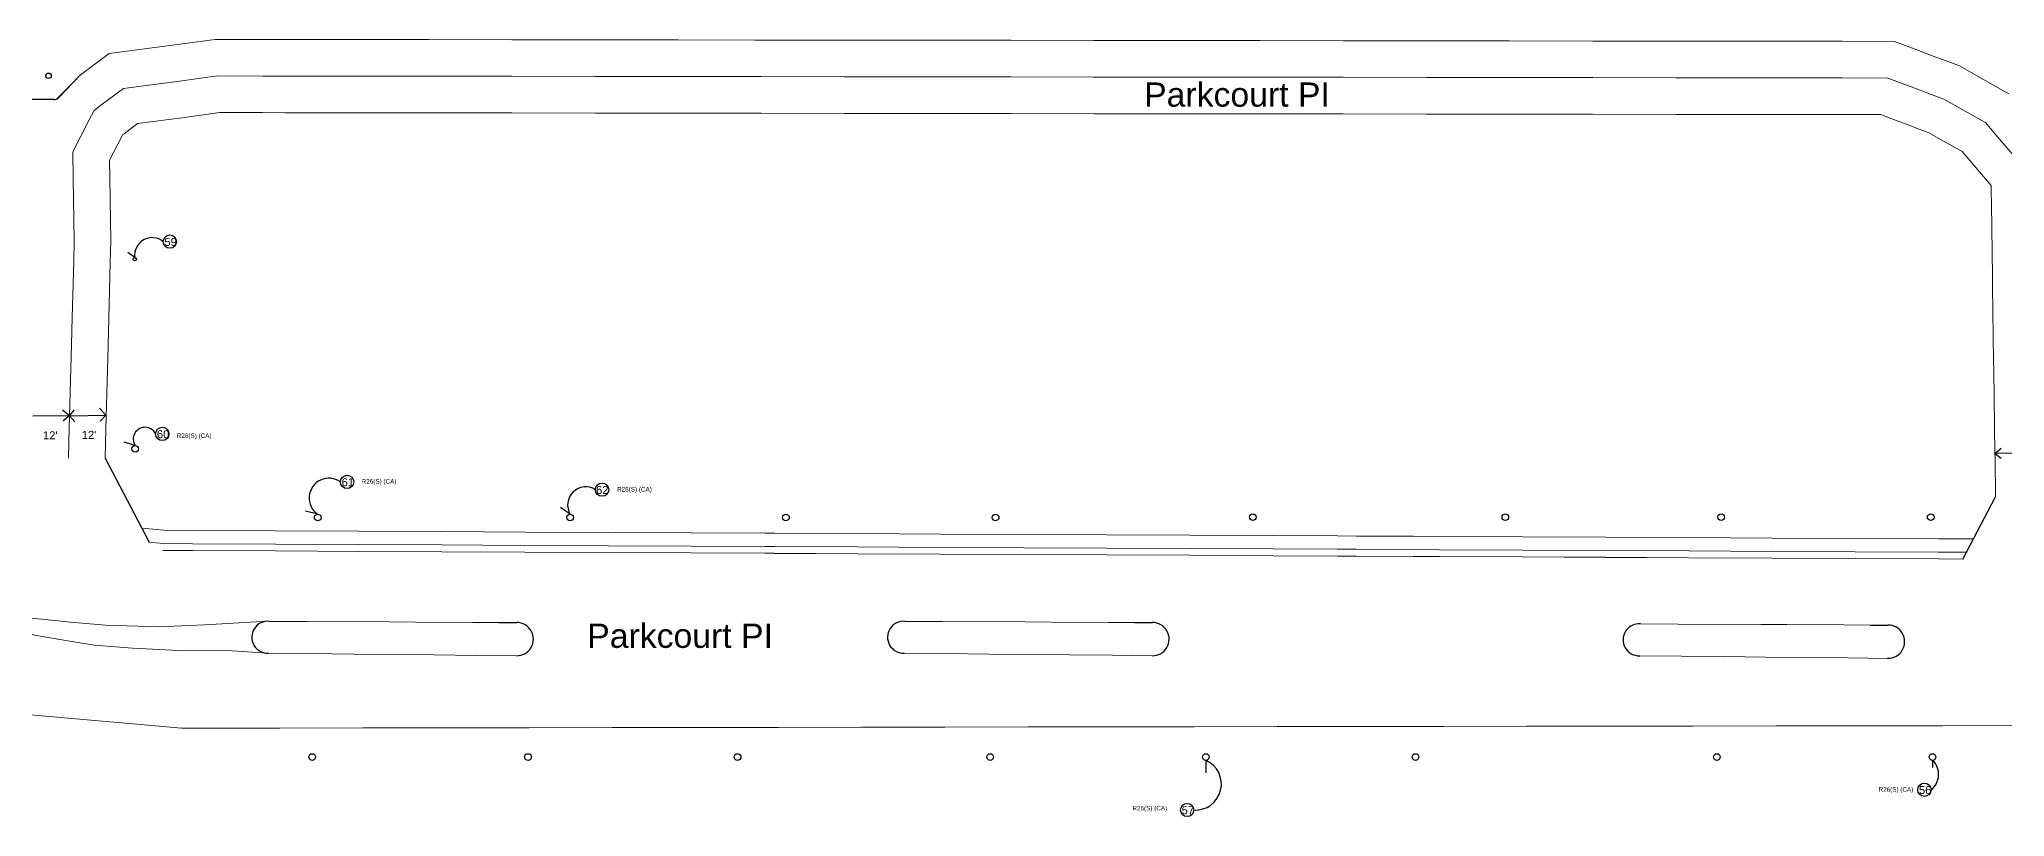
# Paper-space layout 'Layout1' of a CAD drawing. Header units: inches. Extents: x 0 to 35.9, y 0 to 23.6.
# Drawn here: x 13.724 to 17.686, y 14.556 to 16.121 of the extents above; entities that cross this region are included whole.
import ezdxf

# ---------------------------------------------------------------- set-up
doc = ezdxf.new("R2010")
doc.units = ezdxf.units.IN
doc.header["$MEASUREMENT"] = 0
doc.layers.get('0').update_dxf_attribs({"lineweight": 30})
doc.layers.add('C-SIDEWALK-CURB', color=92, linetype='Continuous')
doc.layers.add('SYMMETRY ELEVATING SOLUTIONS', color=7, linetype='Continuous')
doc.styles.get("Standard").update_dxf_attribs({"font": 'arial.ttf'})

# ---------------------------------------------------------------- blocks, each defined once
blk = doc.blocks.new('COP')
for points in [[(-2.8, 0), (2.8, 0), (2.8, -0.1), (-2.8, -0.1)], [(2.3, 2.1), (-2.3, 2.1), (-2.3, 0), (2.3, 0)]]:
    blk.add_lwpolyline(points, close=True)
at = {"insert": (1147.1, 104.3), "char_height": 1.75, "attachment_point": 1}
blk.add_mtext('\\A1;', dxfattribs=at)
at = {"insert": (0, 1), "char_height": 1.25, "width": 4.5, "attachment_point": 5}
blk.add_mtext('COP', dxfattribs=at)

psp = doc.layouts.get("Layout1")

# ---------------------------------------------------------------- linework, layer by layer
at = {"color": 7}
for p, q in [((13.8069, 16.0497, 2.8872), (13.7634, 16.0042, 2.8872)), ((13.7424, 15.9999, 2.8872), (13.6968, 15.9999, 2.8872)), ((13.7533, 15.9999, 2.8872), (13.7424, 15.9999, 2.8872)), ((13.9166, 15.6819, 0.9536), (13.9027, 15.6923, 0.9536)), ((13.9173, 15.3034, 0.9536), (13.8949, 15.3103, 0.9536)), ((14.7943, 15.1651, 0.9536), (14.7747, 15.1784, 0.9536)), ((14.2853, 15.1651, 0.9536), (14.2607, 15.1712, 0.9536)), ((16.0755, 14.6695, 0.9536), (16.0755, 14.6446, 0.9536)), ((17.5403, 14.6695, 0.9536), (17.5403, 14.655, 0.9536))]:
    psp.add_line(p, q, dxfattribs=at)
psp.add_circle((13.9166, 15.6786, 0.9536), 0.00338, dxfattribs=at)
for centre, radius, start, end in [((13.7533, 16.0139, 2.8872), 0.0141, 270, 316.2875), ((13.9515, 15.6869, 0.9536), 0.0352, 50.4054, 188.0831), ((13.9373, 15.3164, 0.9536), 0.0238, 26.0689, 212.8686), ((14.3079, 15.1979, 0.9536), 0.0398, 54.3265, 235.531), ((14.8256, 15.1838, 0.9536), 0.0365, 57.5206, 210.8765), ((16.0546, 14.6217, 0.9536), 0.0522, 266.2222, 66.4162), ((17.5135, 14.6413, 0.9536), 0.039, 307.4902, 46.4686)]:
    psp.add_arc(centre, radius, start, end, dxfattribs=at)
at = {"layer": 'C-SIDEWALK-CURB', "color": 7}
for p, q in [((13.7849, 15.3635, 4.8053), (13.7709, 15.375, 2.881)), ((13.7849, 15.3635, 4.8053), (13.7952, 15.3757, 2.881)), ((13.8586, 15.3646, 4.8038), (13.8457, 15.3786, 3.2229)), ((13.7849, 15.3635, 4.8053), (13.7112, 15.3625, 4.8038)), ((13.7849, 15.3635, 4.8053), (13.7722, 15.3532, 2.881)), ((13.7849, 15.3635, 4.8053), (13.8586, 15.3646, 4.8038)), ((13.7849, 15.3635, 4.8053), (13.7956, 15.3515, 2.881)), ((13.8586, 15.3646, 4.8038), (13.8471, 15.3528, 3.2789)), ((17.666, 15.2876, 2.8764), (17.6783, 15.298, 1.5379)), ((13.8566, 15.2778, 2.8795), (13.9458, 15.1086, 2.8743)), ((17.7397, 15.2886, 2.8779), (17.666, 15.2876, 2.8764)), ((17.666, 15.2876, 2.8764), (17.6785, 15.278, 0.9536)), ((17.6013, 15.0749, 2.8717), (17.6673, 15.1999, 2.8736)), ((14.6503, 14.9472, 10.5494), (14.6865, 14.9472, 10.5494)), ((15.9317, 14.9472, 19.1921), (15.968, 14.9472, 19.1921)), ((17.4142, 14.942, 9.5894), (17.4504, 14.942, 9.5894))]:
    psp.add_line(p, q, dxfattribs=at)
at = {"layer": 'C-SIDEWALK-CURB', "color": 7, "linetype": 'Continuous', "lineweight": 0, "extrusion": (0.004815, 0.999839, 0.017272), "flags": 128}
for points, elevation in [([(-17.5285, 2.6095), (-17.4791, 2.6094), (-17.3115, 2.6091), (-17.1439, 2.6089), (-16.9763, 2.6086), (-16.8087, 2.6084), (-16.6412, 2.6081), (-16.4736, 2.6079), (-16.4208, 2.6078), (-16.306, 2.6076), (-16.2677, 2.6076), (-16.1384, 2.6078), (-15.9708, 2.6081), (-15.8033, 2.6083), (-15.6357, 2.6086), (-15.4681, 2.6089), (-15.3005, 2.6092), (-15.1329, 2.6095), (-15.1136, 2.6095), (-14.9653, 2.6098), (-14.7978, 2.61), (-14.6302, 2.6103), (-14.4626, 2.6106), (-14.295, 2.6109), (-14.1274, 2.6112), (-13.9599, 2.6115), (-13.9006, 2.6116)], 15.2068), ([(-17.5285, 2.6139), (-17.4791, 2.6139), (-17.3115, 2.6136), (-17.1439, 2.6134), (-16.9763, 2.6131), (-16.8087, 2.6129), (-16.6412, 2.6126), (-16.4736, 2.6124), (-16.4208, 2.6123), (-16.306, 2.6121), (-16.2677, 2.612), (-16.1384, 2.6123), (-15.9708, 2.6125), (-15.8033, 2.6128), (-15.6357, 2.6131), (-15.4681, 2.6134), (-15.3005, 2.6137), (-15.1329, 2.614), (-15.1136, 2.614), (-14.9653, 2.6142), (-14.7978, 2.6145), (-14.6302, 2.6148), (-14.4626, 2.6151), (-14.295, 2.6154), (-14.1274, 2.6157), (-13.9599, 2.6159), (-13.9006, 2.616)], 15.2069)]:
    psp.add_lwpolyline(points, dxfattribs=dict(at, elevation=elevation))
at = {"layer": 'C-SIDEWALK-CURB', "color": 7, "linetype": 'Continuous', "lineweight": 0, "extrusion": (-0.004884, -0.999988, 1.38689e-12), "flags": 128}
for points, elevation in [([(14.5771, 10.5494), (14.5245, 10.5494), (14.4095, 11.5124), (14.357, 11.5123), (14.1894, 11.5121), (14.1145, 11.512)], -15.0186), ([(17.341, 9.5894), (17.2884, 9.5894), (17.1734, 10.5524), (17.1209, 10.5523), (16.9533, 10.552), (16.8785, 10.5519)], -15.0269)]:
    psp.add_lwpolyline(points, dxfattribs=dict(at, elevation=elevation))
at = {"layer": 'C-SIDEWALK-CURB', "color": 7, "linetype": 'Continuous', "lineweight": 0, "extrusion": (-0.004884, -0.999988, 1.38688e-12), "elevation": -15.0248, "flags": 128}
psp.add_lwpolyline([(15.8585, 19.1921), (15.806, 19.1921), (15.6909, 20.155), (15.6384, 20.155), (15.4708, 20.1547), (15.396, 20.1546)], dxfattribs=at)
at = {"layer": 'C-SIDEWALK-CURB', "color": 7, "linetype": 'Continuous', "lineweight": 0, "extrusion": (-0.010497, -0.999945, 6.48479e-13), "elevation": -15.0335, "flags": 128}
psp.add_lwpolyline([(14.029, 11.5076), (14.1135, 11.5074), (14.2006, 11.5072), (14.2811, 11.5087), (14.3619, 11.5103), (14.4487, 10.5494), (14.5295, 10.5494)], dxfattribs=at)
at = {"layer": 'C-SIDEWALK-CURB', "color": 7, "linetype": 'Continuous', "lineweight": 0, "extrusion": (-0.010497, -0.999945, 6.48483e-13), "flags": 128}
for points, elevation in [([(15.3104, 20.1503), (15.3949, 20.15), (15.4819, 20.1498), (15.5625, 20.1513), (15.6433, 20.1529), (15.73, 19.1921), (15.8109, 19.1921)], -15.047), ([(16.7928, 10.5476), (16.8773, 10.5474), (16.9644, 10.5471), (17.0449, 10.5487), (17.1258, 10.5502), (17.2125, 9.5894), (17.2933, 9.5894)], -15.0573)]:
    psp.add_lwpolyline(points, dxfattribs=dict(at, elevation=elevation))
at = {"layer": 'C-SIDEWALK-CURB', "color": 7, "linetype": 'Continuous', "lineweight": 0}
for points in [[(13.7247, 15.9998, 2.8914), (13.7247, 15.9998, 2.8914), (13.7247, 15.9998, 2.8914), (13.7247, 15.9998, 2.8914), (13.7247, 15.9998, 2.8914), (13.7247, 15.9998, 2.8914), (13.7247, 15.9998, 2.8914), (13.7247, 15.9998, 2.8914), (13.7588, 16.001, 2.8872), (13.7852, 16.0269, 2.8872), (13.8069, 16.0497, 2.8917), (13.865, 16.0929, 2.8915), (13.9972, 16.1105, 2.8911), (14.0785, 16.1213, 2.8909), (14.174, 16.1212, 2.8906), (14.2191, 16.1212, 2.8905), (14.3415, 16.121, 2.8907), (14.5091, 16.1208, 2.891), (14.6767, 16.1206, 2.8913), (14.8443, 16.1204, 2.8917), (15.0119, 16.1202, 2.892), (15.1662, 16.12, 2.8923), (15.1795, 16.12, 2.8922), (15.347, 16.1198, 2.8917), (15.5146, 16.1196, 2.8913), (15.6822, 16.1194, 2.8908), (15.8498, 16.1192, 2.8903), (15.9281, 16.1191, 2.8901), (16.0174, 16.119, 2.8897), (16.1849, 16.1188, 2.8889), (16.3525, 16.1186, 2.8881), (16.5201, 16.1184, 2.8873), (16.5996, 16.1183, 2.8869), (16.6877, 16.1182, 2.8873), (16.8553, 16.118, 2.8882), (17.0229, 16.1178, 2.889), (17.1904, 16.1176, 2.8899), (17.2302, 16.1175, 2.8901), (17.358, 16.1174, 2.8922), (17.4634, 16.1172, 2.8936), (17.4997, 16.1035, 2.8941), (17.5467, 16.0857, 2.8899), (17.555, 16.0826, 2.8892), (17.5942, 16.0677, 2.8862), (17.6573, 16.0324, 2.8806), (17.6941, 16.0118, 2.8816)], [(13.7829, 15.2778, 2.881), (13.7845, 15.3389, 2.8822), (13.789, 15.5064, 2.8855), (13.7905, 15.5621, 2.8865), (13.7935, 15.6739, 2.8872), (13.7946, 15.7154, 2.8874), (13.7927, 15.8415, 2.8881), (13.7918, 15.8951, 2.8884), (13.825, 15.9596, 2.8888), (13.8347, 15.9784, 2.8887), (13.8509, 15.9905, 2.8886), (13.8937, 16.0223, 2.8885), (14.007, 16.0374, 2.8881), (14.0834, 16.0476, 2.8879), (14.1739, 16.0475, 2.8876), (14.219, 16.0474, 2.8875), (14.3415, 16.0473, 2.8877), (14.509, 16.0471, 2.888), (14.6766, 16.0469, 2.8883), (14.8442, 16.0467, 2.8886), (15.0118, 16.0465, 2.889), (15.1661, 16.0463, 2.8892), (15.1794, 16.0463, 2.8892), (15.3469, 16.0461, 2.8887), (15.5145, 16.0459, 2.8882), (15.6821, 16.0457, 2.8878), (15.8497, 16.0455, 2.8873), (15.928, 16.0454, 2.8871), (16.0173, 16.0453, 2.8866), (16.1849, 16.0451, 2.8858), (16.3524, 16.0449, 2.885), (16.52, 16.0447, 2.8842), (16.5995, 16.0446, 2.8839), (16.6876, 16.0444, 2.8843), (16.8552, 16.0442, 2.8852), (17.0228, 16.044, 2.886), (17.1903, 16.0438, 2.8869), (17.2301, 16.0438, 2.8871), (17.3579, 16.0436, 2.8891), (17.4498, 16.0435, 2.8906), (17.4736, 16.0345, 2.891), (17.5206, 16.0167, 2.8869), (17.5288, 16.0136, 2.8862), (17.5629, 16.0007, 2.8831), (17.6213, 15.9681, 2.8776), (17.6467, 15.9539, 2.8785), (17.6638, 15.9338, 2.8794), (17.7316, 15.8547, 2.8827)], [(13.7829, 15.2778, 2.881), (13.7845, 15.3389, 2.8822), (13.789, 15.5064, 2.8855), (13.7905, 15.5621, 2.8865), (13.7935, 15.6739, 2.8872), (13.7946, 15.7154, 2.8874), (13.7927, 15.8415, 2.8881), (13.7918, 15.8951, 2.8884), (13.825, 15.9596, 2.8888), (13.8347, 15.9784, 2.8887), (13.8509, 15.9905, 2.8886), (13.8937, 16.0223, 2.8885), (14.007, 16.0374, 2.8881), (14.0834, 16.0476, 2.8879), (14.1739, 16.0475, 2.8876), (14.219, 16.0474, 2.8875), (14.3415, 16.0473, 2.8877), (14.509, 16.0471, 2.888), (14.6766, 16.0469, 2.8883), (14.8442, 16.0467, 2.8886), (15.0118, 16.0465, 2.889), (15.1661, 16.0463, 2.8892), (15.1794, 16.0463, 2.8892), (15.3469, 16.0461, 2.8887), (15.5145, 16.0459, 2.8882), (15.6821, 16.0457, 2.8878), (15.8497, 16.0455, 2.8873), (15.928, 16.0454, 2.8871), (16.0173, 16.0453, 2.8866), (16.1849, 16.0451, 2.8858), (16.3524, 16.0449, 2.885), (16.52, 16.0447, 2.8842), (16.5995, 16.0446, 2.8839), (16.6876, 16.0444, 2.8843), (16.8552, 16.0442, 2.8852), (17.0228, 16.044, 2.886), (17.1903, 16.0438, 2.8869), (17.2301, 16.0438, 2.8871), (17.3579, 16.0436, 2.8891), (17.4498, 16.0435, 2.8906), (17.4736, 16.0345, 2.891), (17.5206, 16.0167, 2.8869), (17.5288, 16.0136, 2.8862), (17.5629, 16.0007, 2.8831), (17.6213, 15.9681, 2.8776), (17.6467, 15.9539, 2.8785), (17.6638, 15.9338, 2.8794), (17.7316, 15.8547, 2.8827)], [(13.8566, 15.2778, 2.8795), (13.8582, 15.3369, 2.8807), (13.8627, 15.5044, 2.884), (13.8642, 15.5601, 2.8851), (13.8672, 15.6719, 2.8857), (13.8684, 15.715, 2.8859), (13.8664, 15.8426, 2.8866), (13.8658, 15.8778, 2.8869), (13.8906, 15.9259, 2.8873), (13.8924, 15.9295, 2.8872), (13.895, 15.9314, 2.8872), (13.9224, 15.9518, 2.887), (14.0167, 15.9643, 2.8867), (14.0882, 15.9739, 2.8864), (14.1738, 15.9738, 2.8861), (14.2189, 15.9737, 2.886), (14.3414, 15.9736, 2.8862), (14.5089, 15.9734, 2.8865), (14.6765, 15.9732, 2.8869), (14.8441, 15.9729, 2.8872), (15.0117, 15.9727, 2.8875), (15.166, 15.9726, 2.8878), (15.1793, 15.9725, 2.8877), (15.3469, 15.9723, 2.8872), (15.5144, 15.9721, 2.8868), (15.682, 15.9719, 2.8863), (15.8496, 15.9717, 2.8858), (15.9279, 15.9716, 2.8856), (16.0172, 15.9715, 2.8852), (16.1848, 15.9713, 2.8844), (16.3523, 15.9711, 2.8836), (16.5199, 15.9709, 2.8828), (16.5994, 15.9708, 2.8824), (16.6875, 15.9707, 2.8828), (16.8551, 15.9705, 2.8837), (17.0227, 15.9703, 2.8845), (17.1903, 15.9701, 2.8854), (17.2301, 15.9701, 2.8856), (17.3578, 15.9699, 2.8877), (17.4363, 15.9698, 2.8891), (17.4474, 15.9656, 2.8896), (17.4945, 15.9478, 2.8854), (17.5027, 15.9447, 2.8847), (17.5317, 15.9336, 2.8817), (17.5854, 15.9037, 2.8761), (17.5992, 15.8959, 2.8771), (17.6078, 15.8859, 2.8779), (17.6583, 15.827, 2.8812), (17.6585, 15.8137, 2.8825), (17.6588, 15.7903, 2.8825), (17.6609, 15.6438, 2.8825), (17.6612, 15.6227, 2.8823), (17.6633, 15.4742, 2.8803), (17.6636, 15.4551, 2.8799), (17.666, 15.2876, 2.8764), (17.6661, 15.2797, 2.8762), (17.6673, 15.1999, 2.8736)], [(13.8566, 15.2778, 2.884), (13.8582, 15.3369, 2.8852), (13.8627, 15.5044, 2.8885), (13.8642, 15.5601, 2.8896), (13.8672, 15.6719, 2.8902), (13.8684, 15.715, 2.8904), (13.8664, 15.8426, 2.8911), (13.8658, 15.8778, 2.8914), (13.8906, 15.9259, 2.8918), (13.8924, 15.9295, 2.8917), (13.895, 15.9314, 2.8917), (13.9224, 15.9518, 2.8915), (14.0167, 15.9643, 2.8911), (14.0882, 15.9739, 2.8909), (14.1738, 15.9738, 2.8906), (14.2189, 15.9737, 2.8905), (14.3414, 15.9736, 2.8907), (14.5089, 15.9734, 2.891), (14.6765, 15.9732, 2.8913), (14.8441, 15.9729, 2.8917), (15.0117, 15.9727, 2.892), (15.166, 15.9726, 2.8923), (15.1793, 15.9725, 2.8922), (15.3469, 15.9723, 2.8917), (15.5144, 15.9721, 2.8913), (15.682, 15.9719, 2.8908), (15.8496, 15.9717, 2.8903), (15.9279, 15.9716, 2.8901), (16.0172, 15.9715, 2.8897), (16.1848, 15.9713, 2.8889), (16.3523, 15.9711, 2.8881), (16.5199, 15.9709, 2.8873), (16.5994, 15.9708, 2.8869), (16.6875, 15.9707, 2.8873), (16.8551, 15.9705, 2.8882), (17.0227, 15.9703, 2.889), (17.1903, 15.9701, 2.8899), (17.2301, 15.9701, 2.8901), (17.3578, 15.9699, 2.8922), (17.4363, 15.9698, 2.8936), (17.4474, 15.9656, 2.8941), (17.4945, 15.9478, 2.8899), (17.5027, 15.9447, 2.8892), (17.5317, 15.9336, 2.8862), (17.5854, 15.9037, 2.8806), (17.5992, 15.8959, 2.8816), (17.6078, 15.8859, 2.8824), (17.6583, 15.827, 2.8857), (17.6585, 15.8137, 2.887), (17.6588, 15.7903, 2.887), (17.6609, 15.6438, 2.887), (17.6612, 15.6227, 2.8867), (17.6633, 15.4742, 2.8848), (17.6636, 15.4551, 2.8844), (17.666, 15.2876, 2.8809), (17.6661, 15.2797, 2.8807), (17.6673, 15.1999, 2.878)], [(17.6226, 15.1153, 2.8807), (17.5521, 15.1156, 2.8806), (17.3845, 15.1164, 2.8803), (17.2169, 15.1172, 2.8801), (17.0493, 15.118, 2.8798), (16.8817, 15.1188, 2.8795), (16.7142, 15.1197, 2.8793), (16.5466, 15.1205, 2.879), (16.4938, 15.1207, 2.879), (16.379, 15.1213, 2.8788), (16.3407, 15.1215, 2.8787), (16.2114, 15.1221, 2.879), (16.0438, 15.1229, 2.8792), (15.8763, 15.1237, 2.8795), (15.7087, 15.1245, 2.8798), (15.5411, 15.1253, 2.8801), (15.3735, 15.1261, 2.8804), (15.2059, 15.1269, 2.8806), (15.1867, 15.127, 2.8807), (15.0384, 15.1277, 2.8809), (14.8708, 15.1285, 2.8812), (14.7032, 15.1293, 2.8815), (14.5356, 15.1301, 2.8818), (14.368, 15.1309, 2.8821), (14.2005, 15.1317, 2.8823), (14.0329, 15.1325, 2.8826), (13.9755, 15.1328, 2.8827), (13.9309, 15.1369, 2.8828)], [(17.6085, 15.0885, 2.8806), (17.5519, 15.0888, 2.8806), (17.3844, 15.0896, 2.8803), (17.2168, 15.0904, 2.8801), (17.0492, 15.0912, 2.8798), (16.8816, 15.092, 2.8795), (16.714, 15.0928, 2.8793), (16.5465, 15.0937, 2.879), (16.4937, 15.0939, 2.879), (16.3789, 15.0945, 2.8788), (16.3405, 15.0947, 2.8787), (16.2113, 15.0953, 2.879), (16.0437, 15.0961, 2.8792), (15.8761, 15.0969, 2.8795), (15.7086, 15.0977, 2.8798), (15.541, 15.0985, 2.8801), (15.3734, 15.0993, 2.8804), (15.2058, 15.1001, 2.8806), (15.1865, 15.1002, 2.8807), (15.0382, 15.1009, 2.8809), (14.8706, 15.1017, 2.8812), (14.7031, 15.1025, 2.8815), (14.5355, 15.1033, 2.8818), (14.3679, 15.1041, 2.8821), (14.2003, 15.1049, 2.8823), (14.0327, 15.1057, 2.8826), (13.9741, 15.106, 2.8827), (13.9458, 15.1086, 2.8828)], [(13.4341, 15.0381, 2.8762), (13.5802, 14.9633, 2.8758), (13.5802, 14.9633, 2.8758), (13.7146, 14.9218, 2.8754), (13.7146, 14.9218, 2.8754), (13.7737, 14.9114, 2.8752), (13.8351, 14.9012, 2.875), (13.9117, 14.8953, 2.8748), (14.0063, 14.8906, 2.8746), (14.1126, 14.8903, 7.1954), (14.1846, 14.8854, 11.5163)], [(14.1846, 14.9496, 11.5163), (14.0573, 14.9422, 2.8737), (13.9657, 14.9385, 2.8738), (13.8577, 14.9415, 2.874), (13.7864, 14.9481, 2.8741), (13.7686, 14.9497, 2.8741), (13.7087, 14.9556, 2.874), (13.6759, 14.9655, 2.874), (13.5156, 15.0143, 2.8737), (13.4353, 15.0387, 2.8736)], [(13.6988, 14.7617, 2.8753), (13.7596, 14.7564, 2.8752), (13.8666, 14.7469, 2.8749), (13.8976, 14.7442, 2.8748), (14.0107, 14.7343, 2.8746), (14.0408, 14.7343, 2.8745), (14.1724, 14.7345, 2.8743), (14.2084, 14.7346, 2.8742), (14.376, 14.7348, 2.8739), (14.5436, 14.735, 2.8737), (14.5626, 14.7351, 2.8737), (14.7112, 14.7353, 2.8735), (14.8787, 14.7355, 2.8733), (15.0463, 14.7358, 2.8732), (15.0783, 14.7358, 2.8732), (15.1802, 14.736, 2.8731), (15.2139, 14.736, 2.8731), (15.3815, 14.7363, 2.8729), (15.5491, 14.7365, 2.8728), (15.7167, 14.7368, 2.8727), (15.749, 14.7368, 2.8727), (15.8842, 14.737, 2.8725), (16.0518, 14.7373, 2.8722), (16.2194, 14.7375, 2.8719), (16.387, 14.7378, 2.8717), (16.4894, 14.738, 2.8715), (16.5545, 14.738, 2.8714), (16.7221, 14.7383, 2.8712), (16.8897, 14.7385, 2.8709), (17.0573, 14.7387, 2.8706), (17.2249, 14.739, 2.8704), (17.3925, 14.7392, 2.8701), (17.5197, 14.7394, 2.8699), (17.56, 14.7394, 2.8698), (17.7276, 14.7396, 2.8694)]]:
    psp.add_polyline3d(points, dxfattribs=at)
at = {"layer": 'C-SIDEWALK-CURB', "color": 7}
for centre, radius in [((13.7428, 16.048, 0.9536), 0.00555), ((13.9873, 15.714, 0.9536), 0.0134), ((13.9721, 15.3268, 0.9536), 0.0134), ((13.9173, 15.2967, 0.9536), 0.0067), ((14.3445, 15.2302, 0.9536), 0.0134), ((14.8586, 15.2146, 0.9536), 0.0134), ((14.2853, 15.1584, 0.9536), 0.0067), ((14.7943, 15.1584, 0.9536), 0.0067), ((15.2291, 15.1584, 0.9536), 0.0067), ((15.6517, 15.1584, 0.9536), 0.0067), ((16.1702, 15.1592, 0.9536), 0.0067), ((16.6791, 15.1592, 0.9536), 0.0067), ((17.114, 15.1592, 0.9536), 0.0067), ((17.5365, 15.1592, 0.9536), 0.0067), ((14.2743, 14.6763, 0.9536), 0.0067), ((14.7092, 14.6763, 0.9536), 0.0067), ((15.1317, 14.6763, 0.9536), 0.0067), ((15.6407, 14.6763, 0.9536), 0.0067), ((16.0755, 14.6763, 0.9536), 0.0067), ((16.4981, 14.6763, 0.9536), 0.0067), ((17.1055, 14.6763, 0.9536), 0.0067), ((17.5403, 14.6763, 0.9536), 0.0067), ((17.5238, 14.6104, 0.9536), 0.0134), ((16.0378, 14.5696, 0.9536), 0.0134)]:
    psp.add_circle(centre, radius, dxfattribs=at)
for centre, radius, start, end in [((14.1846, 14.9175, 11.5163), 0.0321, 84.3878, 272.5912), ((14.6865, 14.9137, 10.5494), 0.0335, 268.7972, 90), ((15.466, 14.9175, 20.1589), 0.0321, 84.3878, 272.5912), ((15.968, 14.9137, 19.1921), 0.0335, 268.7972, 90), ((16.9485, 14.9123, 10.5562), 0.0321, 84.3878, 272.5912), ((17.4504, 14.9085, 9.5894), 0.0335, 268.7972, 90)]:
    psp.add_arc(centre, radius, start, end, dxfattribs=at)

# ---------------------------------------------------------------- block references
at = {"layer": 'SYMMETRY ELEVATING SOLUTIONS', "color": 7, "xscale": 0.0005866149951261265, "yscale": 0.0005866149951261265, "zscale": 0.0005866149951261265}
psp.add_blockref('COP', (13.3081, 15.7107, 2.8872), dxfattribs=at)
psp.add_blockref('COP', (13.3081, 15.7107, 2.8872), dxfattribs=at)

# ---------------------------------------------------------------- texts
at = {"color": 7, "linetype": 'Continuous', "char_height": 0.009119, "width": 0.072175, "attachment_point": 1}
for insert in [(14.0013, 15.3278, 0.9536), (14.374, 15.2359, 0.9536), (14.8888, 15.2199, 0.9536), (15.9275, 14.5779, 0.9536), (17.4314, 14.6156, 0.9536)]:
    psp.add_mtext('R26(S) (CA)\\P', dxfattribs=dict(at, insert=insert))
at = {"layer": 'C-SIDEWALK-CURB', "color": 7, "linetype": 'Continuous', "attachment_point": 1}
for s, insert, char_height, width in [('Parkcourt PI', (15.9511, 16.0345, 0.9536), 0.048706, 7.061751), ('59', (13.9763, 15.7215, 0.9536), 0.01613, 2.33897), ("12'", (13.7316, 15.3321, 0.9536), 0.01613, 2.33897), ("12'", (13.8097, 15.333, 0.9536), 0.01613, 2.33897), ('60', (13.9611, 15.3343, 0.9536), 0.01613, 2.33897), ('61', (14.3335, 15.2377, 0.9536), 0.01613, 2.33897), ('62', (14.8464, 15.2222, 0.9536), 0.01613, 2.33897), ('Parkcourt PI', (14.8286, 14.9448, 0.9536), 0.048706, 7.061751), ('56', (17.5128, 14.6179, 0.9536), 0.01613, 2.33897), ('57', (16.0268, 14.5771, 0.9536), 0.01613, 2.33897)]:
    psp.add_mtext(s, dxfattribs=dict(at, insert=insert, char_height=char_height, width=width))

doc.saveas('drawing.dxf')
